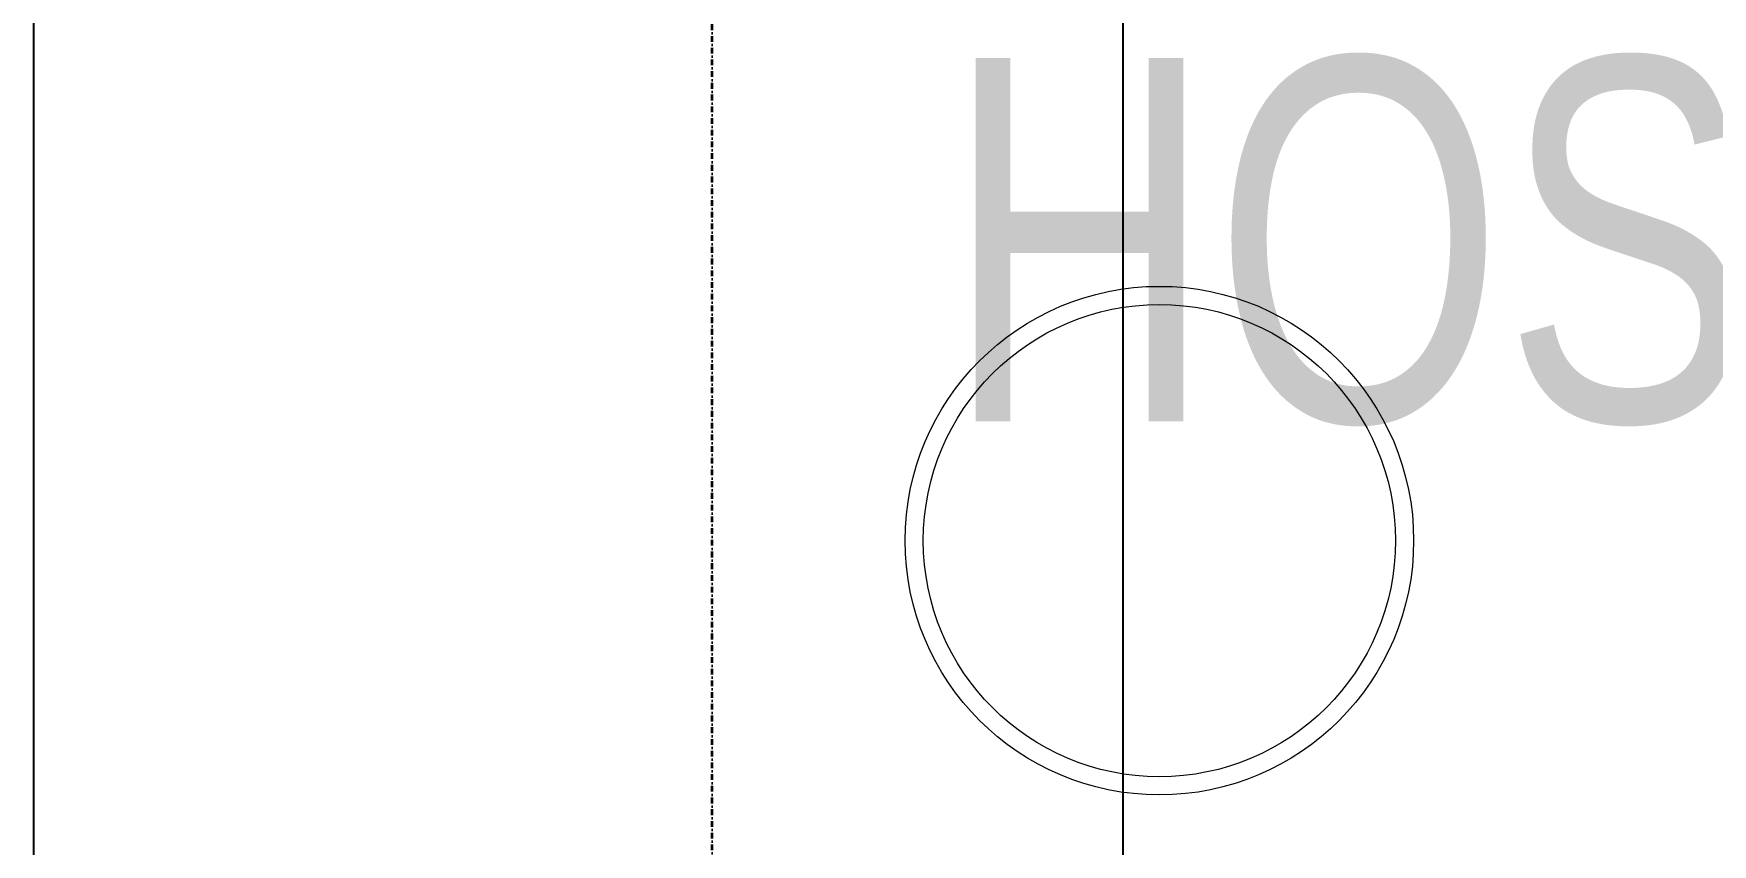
# Model space of a CAD drawing. Extents: x -12260 to 184725, y -29287 to 19916.
# Drawn here: x 39476 to 40400, y 3703 to 4150 of the extents above; entities that cross this region are included whole.
import ezdxf

# ---------------------------------------------------------------- set-up
doc = ezdxf.new("R2010")
doc.units = 0
doc.header["$LTSCALE"] = 0.25
doc.linetypes.add('DASHDOT', pattern=[25.4, 12.7, -6.35, 0, -6.35])
for name, color, linetype, lineweight in [('01-First Floor-FUR$0$72_EGR_BASE_TEXT', 252, 'Continuous', 5), ('01-First Floor-FUR$0$LOADING', 253, 'Continuous', 5), ('01-First Floor-FUR$0$Walls', 251, 'Continuous', 5), ('E-LITE-CLNG-CNDT', 6, 'DASHDOT', 35)]:
    doc.layers.add(name, color=color, linetype=linetype, lineweight=lineweight)
doc.layers.add('01-First Floor-FUR$0$FALSE CEILING', color=251, linetype='Continuous')
doc.styles.add('01-First Floor-FUR$0$X3G_ENTITY_9EC9', font='swisscl.ttf', dxfattribs={"height": 0.2})

# ---------------------------------------------------------------- blocks, each defined once
blk = doc.blocks.new('01-First Floor-FUR$0$WM00001-P')
at = {"layer": '01-First Floor-FUR$0$LOADING'}
for radius in [0.14, 0.13]:
    blk.add_circle((0, 0), radius, dxfattribs=at)
blk = doc.blocks.new('01-First Floor-FUR')
at = {"layer": '01-First Floor-FUR$0$FALSE CEILING', "linetype": 'Continuous'}
blk.add_line((40076, 2360), (40076, 5435), dxfattribs=at)
at = {"layer": '01-First Floor-FUR$0$FALSE CEILING'}
blk.add_lwpolyline([(39476, 2360), (43476, 2360), (43476, 5435), (39476, 5435)], close=True, dxfattribs=at)
at = {"layer": '01-First Floor-FUR$0$Walls'}
blk.add_line((39476, 5435), (39476, 2360), dxfattribs=at)
at = {"layer": '01-First Floor-FUR$0$LOADING', "extrusion": (1.23702e-08, -3.1951e-06, -1), "xscale": -1000.000000000005, "yscale": 1000.000000000006, "zscale": 1000.000000000005, "rotation": 89.77817394023435}
blk.add_blockref('01-First Floor-FUR$0$WM00001-P', (-40095.89, 3870.43, 0.09), dxfattribs=at)
at = {"layer": '01-First Floor-FUR$0$72_EGR_BASE_TEXT', "insert": (41230.75, 4136.17, 0), "char_height": 200, "attachment_point": 2, "style": '01-First Floor-FUR$0$X3G_ENTITY_9EC9'}
blk.add_mtext('HOSPITAL NUTRITIONIST', dxfattribs=at)

msp = doc.modelspace()

# ---------------------------------------------------------------- linework, layer by layer
at = {"layer": 'E-LITE-CLNG-CNDT', "color": 1}
msp.add_lwpolyline([(40076.04, 3259.99), (39899.63, 3361.84, -0.267949), (39849.63, 3448.44), (39849.63, 6335.05, -0.414214), (39949.63, 6435.05), (40075.99, 6435.05)], format="xyb", dxfattribs=at)

# ---------------------------------------------------------------- block references
at = {"layer": 'E-LITE-CLNG-CNDT'}
msp.add_blockref('01-First Floor-FUR', (0, 0), dxfattribs=at)

doc.saveas('drawing.dxf')
